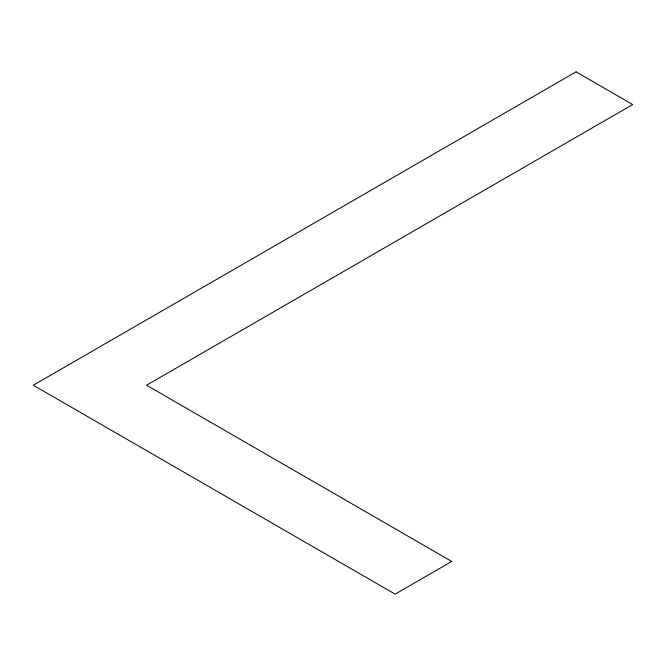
<?xml version="1.0" encoding="UTF-8"?>
<svg xmlns="http://www.w3.org/2000/svg" width="666" height="666" viewBox="0 0 666 666"><rect width="100%" height="100%" fill="white"/><g stroke="black" fill="none" stroke-linecap="round" stroke-linejoin="round"><path stroke-width="1" d="M576.073 71.861L33.3 385.231L395.146 594.139L451.773 561.446L146.562 385.231L632.7 104.554L576.073 71.861"/></g></svg>
